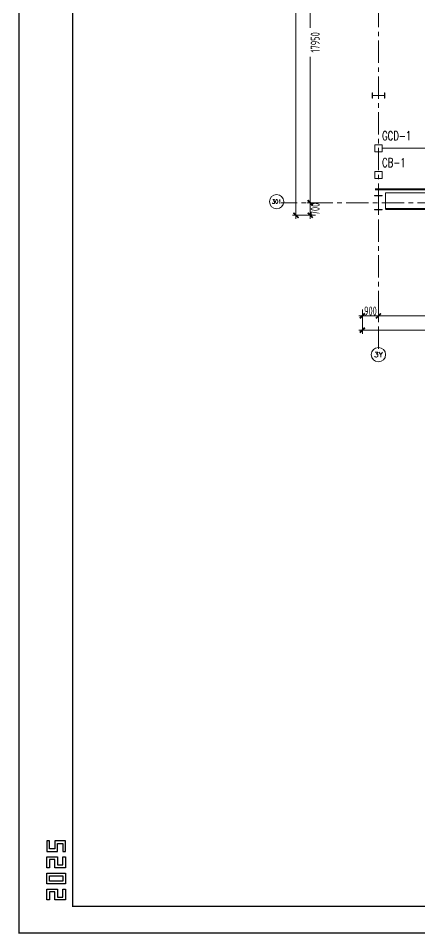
# Model space of a CAD drawing. Extents: x -1201378 to 2367219, y -619313 to 244905.
# Drawn here: x 1512071 to 1534553, y -296140 to -244929 of the extents above; entities that cross this region are included whole.
import ezdxf
from ezdxf.enums import TextEntityAlignment as Align

# ---------------------------------------------------------------- set-up
doc = ezdxf.new("R2010")
doc.units = 0
doc.header["$LTSCALE"] = 1000
doc.linetypes.add('CENTER', pattern=[2, 1.25, -0.25, 0.25, -0.25])
doc.layers.get('0').update_dxf_attribs({"linetype": 'CONTINUOUS'})
doc.layers.get('Defpoints').update_dxf_attribs({"linetype": 'CONTINUOUS'})
doc.layers.add('0-cxFrame', color=155, linetype='CONTINUOUS')
doc.layers.add('A-WINDOW', color=140, linetype='CONTINUOUS')
for name, color, linetype, lineweight in [('0-cxText', 131, 'CONTINUOUS', 25), ('S-axis', 111, 'CONTINUOUS', 0), ('S-col', 2, 'CONTINUOUS', 0), ('S-dote', 5, 'CENTER', 0), ('THIN', 7, 'CONTINUOUS', 0), ('吊车梁', 4, 'CONTINUOUS', 0)]:
    doc.layers.add(name, color=color, linetype=linetype, lineweight=lineweight)
doc.styles.add('_TCH_AXIS', font='COMPLEX', dxfattribs={"bigfont": 'GBCBIG'})
doc.styles.add('cx_tuming', font='simhei.ttf')
doc.styles.add('cx_tuqian1', font='')
doc.styles.add('TSSD_Dimension', font='tssdeng.shx', dxfattribs={"width": 0.7, "bigfont": 'hztxt.shx'})
doc.styles.add('TSSD_Rein', font='tj-romans1.shx', dxfattribs={"width": 0.7, "bigfont": 'tj-hztxt.shx'})
doc.styles.add('黑体', font='simhei.ttf', dxfattribs={"width": 0.8})
doc.styles.get('cx_tuqian1').set_extended_font_data('SimSun')
doc.dimstyles.new('TSSD_200_200', dxfattribs={"dimtxt": 500, "dimasz": 200, "dimexe": 200, "dimexo": 500, "dimgap": 200, "dimtad": 1, "dimdec": 0, "dimzin": 0, "dimdsep": 46, "dimtxsty": 'TSSD_Dimension', "dimblk": 'ARCHTICK', "dimcen": 0, "dimdle": 200, "dimclrt": 7, "dimadec": 0, "dimazin": 0, "dimtfac": 1, "dimtdec": 0, "dimtix": 1, "dimtmove": 2, "dimatfit": 3, "dimfxl": 1, "dimtolj": 1, "dimtzin": 0, "dimarcsym": 0})

# ---------------------------------------------------------------- blocks, each defined once
blk = doc.blocks.new('w42343243')
at = {"layer": 'S-col'}
blk.add_lwpolyline([(-165069, 621020), (-164639, 621020), (-164639, 621002), (-164848, 621002), (-164848, 620238), (-164639, 620238), (-164639, 620220), (-165069, 620220), (-165069, 620238), (-164860, 620238), (-164860, 621002), (-165069, 621002)], close=True, dxfattribs=at)
blk = doc.blocks.new('42343')
at = {"layer": 'A-WINDOW'}
blk.add_blockref('w42343243', (-148000, -71700), dxfattribs=at)
blk = doc.blocks.new('_ArchTick')
at = {"color": 0, "linetype": 'ByBlock', "const_width": 0.5}
blk.add_lwpolyline([(-0.71, -0.71), (0.71, 0.71)], dxfattribs=at)
blk = doc.blocks.new('*D486')
at = {"layer": 'Defpoints', "color": 0, "transparency": 16777216}
for p in [(-268658, -360718), (-267758, -360718), (-267758, -361576)]:
    blk.add_point(p, dxfattribs=at)
at = {"layer": 'S-axis', "color": 0, "lineweight": -2, "transparency": 16777216}
for p, q in [((-268658, -361218), (-268658, -361776)), ((-267758, -361218), (-267758, -361776)), ((-268858, -361576), (-267558, -361576))]:
    blk.add_line(p, q, dxfattribs=at)
at = {"layer": 'S-axis', "color": 0, "lineweight": -2, "transparency": 16777216, "xscale": 200, "yscale": 200, "zscale": 200, "rotation": 180}
blk.add_blockref('_ArchTick', (-268658, -361576), dxfattribs=at)
at = {"layer": 'S-axis', "color": 0, "lineweight": -2, "transparency": 16777216, "xscale": 200, "yscale": 200, "zscale": 200}
blk.add_blockref('_ArchTick', (-267758, -361576), dxfattribs=at)
at = {"layer": 'S-axis', "color": 7, "transparency": 16777216, "insert": (-268208, -361301), "char_height": 500, "attachment_point": 5, "style": 'TSSD_Dimension'}
blk.add_mtext('\\A1;900', dxfattribs=at)
blk = doc.blocks.new('*D487')
at = {"layer": 'Defpoints', "color": 0, "transparency": 16777216}
for p in [(-267758, -360718), (-258758, -360718), (-258758, -361576)]:
    blk.add_point(p, dxfattribs=at)
at = {"layer": 'S-axis', "color": 0, "lineweight": -2, "transparency": 16777216}
for p, q in [((-267758, -361218), (-267758, -361776)), ((-258758, -361218), (-258758, -361776)), ((-267958, -361576), (-263957, -361576)), ((-258558, -361576), (-262560, -361576))]:
    blk.add_line(p, q, dxfattribs=at)
at = {"layer": 'S-axis', "color": 0, "lineweight": -2, "transparency": 16777216, "xscale": 200, "yscale": 200, "zscale": 200, "rotation": 180}
blk.add_blockref('_ArchTick', (-267758, -361576), dxfattribs=at)
at = {"layer": 'S-axis', "color": 0, "lineweight": -2, "transparency": 16777216, "xscale": 200, "yscale": 200, "zscale": 200}
blk.add_blockref('_ArchTick', (-258758, -361576), dxfattribs=at)
at = {"layer": 'S-axis', "color": 7, "transparency": 16777216, "insert": (-263258, -361301), "char_height": 500, "attachment_point": 5, "style": 'TSSD_Dimension'}
blk.add_mtext('\\A1;9000', dxfattribs=at)
blk = doc.blocks.new('*D519')
at = {"layer": 'Defpoints', "color": 0, "transparency": 16777216}
for p in [(-270790, -337298), (-271576, -355248), (-270790, -355248)]:
    blk.add_point(p, dxfattribs=at)
at = {"layer": 'S-axis', "color": 0, "lineweight": -2, "transparency": 16777216}
for p, q in [((-271290, -337298), (-271776, -337298)), ((-271576, -337098), (-271576, -345467)), ((-271576, -355448), (-271576, -347079)), ((-271290, -355248), (-271776, -355248))]:
    blk.add_line(p, q, dxfattribs=at)
at = {"layer": 'S-axis', "color": 0, "lineweight": -2, "transparency": 16777216, "xscale": 200, "yscale": 200, "zscale": 200}
for p, rotation in [((-271576, -337298), 90), ((-271576, -355248), 270)]:
    blk.add_blockref('_ArchTick', p, dxfattribs=dict(at, rotation=rotation))
at = {"layer": 'S-axis', "color": 7, "transparency": 16777216, "insert": (-271301, -346273), "char_height": 500, "attachment_point": 5, "rotation": 90, "style": 'TSSD_Dimension'}
blk.add_mtext('\\A1;17950', dxfattribs=at)
blk = doc.blocks.new('*D520')
at = {"layer": 'Defpoints', "color": 0, "transparency": 16777216}
for p in [(-270790, -355248), (-271576, -355948), (-270790, -355948)]:
    blk.add_point(p, dxfattribs=at)
at = {"layer": 'S-axis', "color": 0, "lineweight": -2, "transparency": 16777216}
for p, q in [((-271290, -355248), (-271776, -355248)), ((-271576, -355048), (-271576, -356148)), ((-271290, -355948), (-271776, -355948))]:
    blk.add_line(p, q, dxfattribs=at)
at = {"layer": 'S-axis', "color": 0, "lineweight": -2, "transparency": 16777216, "xscale": 200, "yscale": 200, "zscale": 200}
for p, rotation in [((-271576, -355248), 90), ((-271576, -355948), 270)]:
    blk.add_blockref('_ArchTick', p, dxfattribs=dict(at, rotation=rotation))
at = {"layer": 'S-axis', "color": 7, "transparency": 16777216, "insert": (-271301, -355598), "char_height": 500, "attachment_point": 5, "rotation": 90, "style": 'TSSD_Dimension'}
blk.add_mtext('\\A1;700', dxfattribs=at)
blk = doc.blocks.new('*D458')
at = {"layer": 'Defpoints', "color": 0, "transparency": 16777216}
for p in [(-268658, -360818), (-82958, -360818), (-82958, -362376)]:
    blk.add_point(p, dxfattribs=at)
at = {"layer": 'S-axis', "color": 0, "lineweight": -2, "transparency": 16777216}
for p, q in [((-268658, -361318), (-268658, -362576)), ((-82958, -361318), (-82958, -362576)), ((-268858, -362376), (-176749, -362376)), ((-82758, -362376), (-174868, -362376))]:
    blk.add_line(p, q, dxfattribs=at)
at = {"layer": 'S-axis', "color": 0, "lineweight": -2, "transparency": 16777216, "xscale": 200, "yscale": 200, "zscale": 200, "rotation": 180}
blk.add_blockref('_ArchTick', (-268658, -362376), dxfattribs=at)
at = {"layer": 'S-axis', "color": 0, "lineweight": -2, "transparency": 16777216, "xscale": 200, "yscale": 200, "zscale": 200}
blk.add_blockref('_ArchTick', (-82958, -362376), dxfattribs=at)
at = {"layer": 'S-axis', "color": 7, "transparency": 16777216, "insert": (-175808, -362101), "char_height": 500, "attachment_point": 5, "style": 'TSSD_Dimension'}
blk.add_mtext('\\A1;185700', dxfattribs=at)
blk = doc.blocks.new('*D459')
at = {"layer": 'Defpoints', "color": 0, "transparency": 16777216}
for p in [(-270890, -282748), (-272376, -355948), (-270890, -355948)]:
    blk.add_point(p, dxfattribs=at)
at = {"layer": 'S-axis', "color": 0, "lineweight": -2, "transparency": 16777216}
for p, q in [((-272376, -282548), (-272376, -318516)), ((-271390, -282748), (-272576, -282748)), ((-272376, -356148), (-272376, -320181)), ((-271390, -355948), (-272576, -355948))]:
    blk.add_line(p, q, dxfattribs=at)
at = {"layer": 'S-axis', "color": 0, "lineweight": -2, "transparency": 16777216, "xscale": 200, "yscale": 200, "zscale": 200}
for p, rotation in [((-272376, -282748), 90), ((-272376, -355948), 270)]:
    blk.add_blockref('_ArchTick', p, dxfattribs=dict(at, rotation=rotation))
at = {"layer": 'S-axis', "color": 7, "transparency": 16777216, "insert": (-272101, -319348), "char_height": 500, "attachment_point": 5, "rotation": 90, "style": 'TSSD_Dimension'}
blk.add_mtext('\\A1;73200', dxfattribs=at)
blk = doc.blocks.new('TK22.A0 L(Dragon)')
at = {"layer": '0-cxFrame', "color": 7, "const_width": 0.5}
blk.add_lwpolyline([(0, 0), (-1486, 0), (-1486, 841), (0, 841)], close=True, dxfattribs=at)
at = {"layer": '0-cxFrame', "const_width": 0.5}
blk.add_lwpolyline([(-80, 10), (-1466, 10), (-1466, 831), (-80, 831)], close=True, dxfattribs=at)
at = {"layer": 'Defpoints', "color": 2}
for points in [[(-1474.6, 34.37), (-1475.6, 34.37), (-1475.6, 30.37), (-1471.6, 30.37), (-1471.6, 33.37), (-1469.6, 33.37), (-1469.6, 30.37), (-1468.6, 30.37), (-1468.6, 34.37), (-1472.6, 34.37), (-1472.6, 31.37), (-1474.6, 31.37), (-1474.6, 34.37)], [(-1474.6, 24.37), (-1475.6, 24.37), (-1475.6, 28.37), (-1471.6, 28.37), (-1471.6, 25.37), (-1469.6, 25.37), (-1469.6, 28.37), (-1468.6, 28.37), (-1468.6, 24.37), (-1472.6, 24.37), (-1472.6, 27.37), (-1474.6, 27.37), (-1474.6, 24.37)], [(-1474.6, 12.37), (-1475.6, 12.37), (-1475.6, 16.37), (-1471.6, 16.37), (-1471.6, 13.37), (-1469.6, 13.37), (-1469.6, 16.37), (-1468.6, 16.37), (-1468.6, 12.37), (-1472.6, 12.37), (-1472.6, 15.37), (-1474.6, 15.37), (-1474.6, 12.37)]]:
    blk.add_lwpolyline(points, dxfattribs=at)
for points in [[(-1475.6, 18.37), (-1475.6, 22.37), (-1468.6, 22.37), (-1468.6, 18.37)], [(-1474.6, 19.37), (-1474.6, 21.37), (-1469.6, 21.37), (-1469.6, 19.37)]]:
    blk.add_lwpolyline(points, close=True, dxfattribs=at)
at = {"style": '黑体', "flags": 4}
blk.add_attdef('图幅', text='', height=3.3, dxfattribs=at).set_placement((-40, 3), align=Align.RIGHT)
at = {"layer": '0-cxText', "flags": 4}
for tag, height, style, p in [('建设单位', 3.5, 'cx_tuming', (-45, 240)), ('项目名称', 3.5, 'cx_tuming', (-45, 210)), ('子项名称', 3.5, 'cx_tuming', (-45, 180)), ('工程编号', 3.3, 'cx_tuqian1', (-35, 165)), ('图名1', 3.5, 'cx_tuming', (-45, 87)), ('图名2', 3.5, 'cx_tuming', (-45, 79)), ('图名3', 3.5, 'cx_tuming', (-45, 71)), ('出图日期', 3.3, 'cx_tuqian1', (-39, 60)), ('专业', 3.3, 'cx_tuqian1', (-55, 52)), ('图号', 3.3, 'cx_tuqian1', (-55, 44)), ('版次', 3.3, 'cx_tuqian1', (-20, 44))]:
    blk.add_attdef(tag, text='', height=height, dxfattribs=dict(at, style=style)).set_placement(p, align=Align.MIDDLE)
at = {"layer": 'Defpoints', "color": 6, "flags": 4}
for tag, height, style, p in [('tufu', 3.3, '黑体', (-12, 12)), ('dwfname', 4, 'cx_tuqian1', (-80, 3))]:
    blk.add_attdef(tag, text='', height=height, dxfattribs=dict(at, style=style)).set_placement(p, align=Align.RIGHT)
blk = doc.blocks.new('nt66')
at = {"layer": 'S-col'}
blk.add_lwpolyline([(-195790, 766820), (-195490, 766820), (-195490, 766808), (-195636, 766808), (-195636, 766132), (-195490, 766132), (-195490, 766120), (-195790, 766120), (-195790, 766132), (-195644, 766132), (-195644, 766808), (-195790, 766808)], close=True, dxfattribs=at)
blk = doc.blocks.new('3#轴网')
at = {"layer": 'S-axis'}
for centre in [(-273461.5, -355183.9), (-267758.5, -363744.2)]:
    blk.add_circle(centre, 400, dxfattribs=at)
at = {"layer": 'S-dote'}
for p, q in [((-267758.5, -363428.2), (-267758.5, -277213.2)), ((-78316.2, -355248.2), (-273210.6, -355248.2))]:
    blk.add_line(p, q, dxfattribs=at)
at = {"layer": 'S-axis', "style": '_TCH_AXIS'}
for s, height, p, p2 in [('301', 224.46, (-273718, -355296.1), (-273205, -355296.1)), ('3Y', 270.86, (-268003.5, -363879.7), (-267513.4, -363879.7))]:
    blk.add_text(s, height=height, dxfattribs=at).set_placement(p, p2, align=Align.FIT)
at = {"layer": 'S-axis'}
for base, p1, p2, angle, picture, middle in [((-272376.4, -355948.2), (-270890, -282748.2), (-270890, -355948.2), 270, '*D459', (-272101.4, -319348.2)), ((-271576.4, -355248.2), (-270790, -337298.2), (-270790, -355248.2), 270, '*D519', (-271301.4, -346273.2)), ((-271576.4, -355948.2), (-270790, -355248.2), (-270790, -355948.2), 270, '*D520', (-271301.4, -355598.2)), ((-267758.5, -361576), (-268658.5, -360718), (-267758.5, -360718), 0, '*D486', (-268208.5, -361301)), ((-82958.5, -362376), (-268658.5, -360818), (-82958.5, -360818), 0, '*D458', (-175808.5, -362101)), ((-258758.5, -361576), (-267758.5, -360718), (-258758.5, -360718), 0, '*D487', (-263258.5, -361301))]:
    dim = blk.add_linear_dim(base=base, p1=p1, p2=p2, angle=angle, dimstyle='TSSD_200_200', dxfattribs=at)
    dim.commit()
    dim.dimension.update_dxf_attribs({"geometry": picture, "text_midpoint": middle, "dimtype": 161})

msp = doc.modelspace()

# ---------------------------------------------------------------- linework, layer by layer
at = {"layer": '吊车梁'}
for points in [[(1532041.5, -252398.2), (1532441.5, -252398.2), (1532441.5, -251998.2), (1532041.5, -251998.2)], [(1532041.5, -253898.2), (1532441.5, -253898.2), (1532441.5, -253498.2), (1532041.5, -253498.2)], [(1532641.5, -255598.2), (1540841.5, -255598.2), (1540841.5, -254698.2), (1532641.5, -254698.2)]]:
    msp.add_lwpolyline(points, close=True, dxfattribs=at)
at = {"layer": '吊车梁', "color": 6, "const_width": 50}
msp.add_lwpolyline([(1532441.5, -252198.2), (1716041.5, -252198.2)], dxfattribs=at)
at = {"layer": '吊车梁', "const_width": 100}
for points in [[(1532041.5, -254498.2), (1541041.5, -254498.2)], [(1532641.5, -255598.2), (1540841.5, -255598.2)]]:
    msp.add_lwpolyline(points, dxfattribs=at)

# ---------------------------------------------------------------- block references
at = {"layer": '0-cxFrame', "xscale": 150, "yscale": 150, "zscale": 150}
msp.add_blockref('TK22.A0 L(Dragon)', (1735008.3, -296102.2), dxfattribs=at)
at = {"layer": 'S-axis'}
msp.add_blockref('3#轴网', (1800000, 100000), dxfattribs=at)
at = {"layer": 'S-col'}
msp.add_blockref('42343', (1845095.7, -804168.2), dxfattribs=at)
at = {"layer": 'S-col', "rotation": 90}
msp.add_blockref('nt66', (2298711.5, -53608.2), dxfattribs=at)

# ---------------------------------------------------------------- texts
at = {"layer": 'THIN', "style": 'TSSD_Rein', "width": 0.7}
for s, p in [('GCD-1', (1532441.5, -251898.2)), ('CB-1', (1532441.5, -253398.2))]:
    msp.add_text(s, height=500, dxfattribs=at).set_placement(p, align=Align.BOTTOM_LEFT)

doc.saveas('drawing.dxf')
